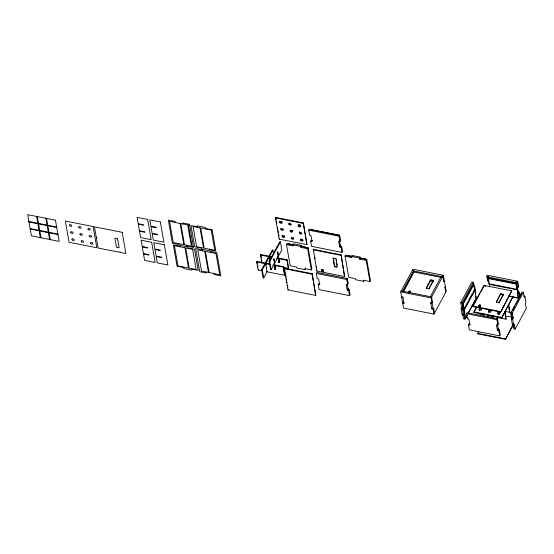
<?xml version="1.0" encoding="UTF-8"?>
<svg xmlns="http://www.w3.org/2000/svg" width="554" height="554" viewBox="0 0 554 554"><rect width="100%" height="100%" fill="white"/><g stroke="black" fill="none" stroke-linecap="round" stroke-linejoin="round"><path stroke-width="0.83" d="M433.671 308.433L433.609 308.059L433.408 308.426M443.671 280.92L443.74 281.293L443.934 280.933M462.742 314.201L463.56 318.882L464.882 319.146L464.058 314.146L463.469 315.081L462.147 314.817L461.087 308.751L461.634 307.581L460.734 302.713L471.925 282.014L473.248 282.277L474.099 287.311L474.667 286.342L475.727 292.408L475.256 293.765M463.469 315.081L462.403 309.014L462.95 307.768L461.586 307.408M512.962 324.173L513.787 328.854L515.109 329.118L514.278 324.118L513.69 325.046L512.367 324.789L511.307 318.723L511.854 317.553L510.954 312.685L522.152 291.979L523.468 292.242L524.389 297.283L524.887 296.314L523.565 296.051M513.69 325.046L512.63 318.986L513.17 317.74L511.771 317.366M403.035 302.29L402.675 303.01L403.998 303.273L402.938 297.207L401.615 296.944L401.955 296.321M512.727 324.069L512.367 324.789M178.873 243.663L179.046 244.674L172.426 243.358L168.354 220.111L174.981 221.427L175.41 222.563L182.827 224.031L182.875 222.992L189.503 224.308L193.568 247.555L186.947 246.239L186.511 245.103L173.236 242.541L169.524 221.316L175.154 222.438M210.388 252.305L210.16 251.336L216.787 252.652L220.852 275.899L214.232 274.583L213.796 273.447L201.511 271.079L197.799 249.854L215.97 253.462L219.689 274.687L214.052 273.572M339.706 240.761L339.886 243.808L340.488 245.207L339.616 246.855L341.07 247.319L341.957 252.389L311.563 246.35L310.676 241.288L311.209 240.304L312.207 240.568M340.488 245.207L340.281 246.073L341.603 246.336L342.49 251.398L341.957 252.389M345.059 256.163L351.527 257.513L352.025 255.477L359.955 257.056L359.678 259.106L366.208 260.359L369.92 281.584L363.452 280.234L363.486 281.287L355.557 279.708L355.218 278.6L348.771 277.388L345.059 256.163L345.592 255.179L352.06 256.53M275.463 217.902L275.733 217.41L303.488 222.923L306.937 244.639L279.181 239.127L275.463 217.902L303.218 223.414L306.937 244.639M262.236 270.816L258.109 269.999L256.696 261.91L256.959 261.419L265.221 263.06M261.841 263.095L260.692 254.521L268.953 256.156M258.109 269.999L258.372 269.507M270.304 264.611L265.615 263.683L267.028 271.772L263.697 277.928L263.039 277.796L261.62 269.715L272.284 249.999L272.942 250.131L273.648 254.168M263.697 277.928L262.284 269.846L272.942 250.131M279.181 239.127L279.445 238.636M274.119 262.873L274.777 263.005L274.064 258.898L274.514 263.496L271.183 269.659L270.518 269.528L269.106 261.446L279.763 241.731L280.428 241.856L281.841 249.944L278.51 256.107L277.852 255.976M266.308 267.665L266.578 267.173M266.336 267.79L266.599 267.298M271.183 269.659L269.763 261.578L280.428 241.856M277.145 251.931L277.803 252.063L278.247 256.599L274.777 263.005M274.916 269.431L274.472 264.895L274.916 269.431L275.573 269.563L275.13 265.027L283.392 266.668L284.541 275.248L266.37 271.64M278.641 262.534L278.205 257.998L278.641 262.534L279.306 262.665L279.569 262.167L278.911 262.035M279.306 262.665L278.863 258.129L287.124 259.764L288.537 267.852L288.274 268.344L283.316 267.36M305.427 268.669L304.894 269.653L296.965 268.081L296.625 266.973L290.178 265.754L286.466 244.536L287 243.545L293.378 244.889M288.08 244.252L288.35 243.753L293.225 244.723M303.218 223.414L303.488 222.923M286.466 244.536L292.934 245.879L293.433 243.85L301.362 245.422L301.085 247.472L307.615 248.732L311.327 269.957L304.859 268.607L304.894 269.653M292.588 245.747L293.121 244.764M284.541 275.248L283.392 266.668M288.274 268.344L287.124 259.764M284.285 268.683L284.548 268.191L312.304 273.704L315.752 295.421L287.997 289.908L284.285 268.683L312.041 274.195L315.752 295.421M310.676 241.288L312.061 241.447L311.05 235.644L309.617 235.249L308.73 230.18L309.264 229.197L339.664 235.228L340.551 240.298L340.017 241.281L338.626 241.184L339.685 246.689M300.94 247.049L301.362 245.422M301.009 247.416L301.473 246.059M301.494 247.513L302.027 246.53L308.149 247.742L311.86 268.967L311.327 269.957M306.251 247.86L306.521 247.361L301.12 246.295M307.615 248.732L308.149 247.742M311.507 241.454L312.041 240.471M287.997 289.908L288.26 289.417M322.089 272.09L322.006 269.576L322.089 272.09L316.805 271.044L313.356 249.328L341.112 254.833L344.56 276.55L323.411 272.353L323.321 269.84M312.041 274.195L312.304 273.704M316.805 271.044L317.068 270.546M318.245 284.541L319.63 284.701L318.619 278.897L317.186 278.496L316.299 273.434L316.833 272.45L347.233 278.482L348.12 283.551L347.587 284.534L346.195 284.437L347.185 290.102L348.639 290.573L349.526 295.642L319.132 289.603L318.245 284.541L318.779 283.551L319.956 283.856M340.017 241.281L339.131 236.219L339.664 235.228M323.411 272.353L323.674 271.862M334.554 266.758L333.065 258.268L333.335 257.776L334.554 266.758L337.192 267.284L335.973 258.303M319.076 284.708L319.61 283.717M340.239 247.153L340.772 246.17M341.07 247.319L341.603 246.336M344.56 276.55L341.112 254.833M347.663 256.08L347.926 255.581L351.783 256.35M351.181 257.381L351.714 256.391M351.603 257.104L352.136 256.121M351.714 257.43L352.199 256.488M347.587 284.534L346.7 279.465L347.233 278.482M359.532 258.676L359.955 257.056M359.594 259.05L360.065 257.693M360.079 259.147L360.612 258.164L366.741 259.376L370.453 280.601L369.92 281.584M347.372 284.548L347.192 285.545L347.455 285.054L348.05 288.461L347.254 289.936M348.05 288.461L347.85 289.327L349.172 289.59L350.059 294.652L349.526 295.642M347.801 290.407L348.334 289.423M348.639 290.573L349.172 289.59M365.834 259.688L366.104 259.189L359.594 257.901M366.208 260.359L366.741 259.376M363.486 281.287L364.02 280.296M400.729 291.896L412.993 269.23L443.387 275.269L446.219 291.439L433.955 314.097L403.561 308.066L400.729 291.896L431.13 297.927L433.955 314.097M402.585 291.169L413.776 270.47L412.46 270.207M403.174 291.425L413.956 271.481L413.783 272.492M403.257 291.93L409.676 280.061M409.946 279.569L412.959 273.995M408.402 292.574L409.115 291.259A0.72 0.506 -9.9 0 1 410.043 290.898A0.72 0.506 -9.9 0 1 410.438 291.522L410.521 292.027A0.72 0.506 -9.9 0 0 410.133 291.404A0.72 0.506 -9.9 0 0 409.205 291.764L408.492 293.08M409.725 292.837L410.438 291.522M430.666 279.818L430.756 280.324L433.401 280.85L433.311 280.345L430.666 279.818L426.192 288.101L428.831 288.62L428.921 289.126M426.275 288.606L430.756 280.324M428.831 288.62L433.311 280.345M429.329 288.378L430.139 286.868M430.957 285.365L432.993 281.598M430.34 296.681L441.531 275.975L442.854 276.252L443.74 281.314L444.273 280.31M431.13 297.927L443.387 275.269M430.756 303.1L430.832 302.692L432.016 302.996L432.48 301.625M445.333 286.37L444.862 287.727M462.874 307.657L462.057 302.976L473.248 282.277M462.583 304.001L473.248 284.285L473.905 284.417L474.833 289.721L464.176 309.437L463.518 309.305L462.583 304.001L463.248 304.132L464.176 309.437M463.248 304.132L473.905 284.417M467.32 314.991L465.679 318.024L465.021 317.899L463.601 309.811L464.834 307.532M465.651 306.016L468.116 301.466M468.933 299.949L472.624 293.128M473.441 291.612L474.266 290.095L474.923 290.227L476.336 298.308L468.137 313.474M465.679 318.024L464.266 309.942L474.923 290.227M462.147 314.817L462.479 314.194M468.449 324.789L469.84 324.956L468.829 319.146L467.396 318.751L466.51 313.682L467.043 312.698L497.437 318.737L498.323 323.799L497.79 324.783L496.405 324.686L497.395 330.357L498.849 330.828L499.736 335.89L469.335 329.859L468.449 324.789L468.982 323.806L470.076 324.097M488.898 281.508L487.652 281.3L486.765 276.238L487.298 275.248L517.699 281.287L518.586 286.349L518.052 287.332C516.508 286.266 515.975 288.212 516.771 289.32L517.034 288.828L518.274 297.913L509.022 296.078M464.882 319.146L466.884 315.448M468.483 312.491L476.08 298.447M518.052 287.332L517.166 282.27L515.843 282.007L515.753 283.51L487.998 278.004L488.088 276.501L486.765 276.238M472.804 306.085L483.995 285.386L511.751 290.892L500.65 312.103L479.501 307.906L480.477 305.427A0.72 0.506 -9.9 0 0 480.083 304.804A0.72 0.506 -9.9 0 0 479.155 305.164L478.178 307.643L472.894 306.591L472.804 306.085L478.088 307.138M487.998 278.004L488.088 276.501M472.894 306.591L476.17 300.524M476.994 299.008L478.753 295.746M479.168 294.991L479.986 293.475M480.81 291.958L484.085 285.892L485.768 286.224M517.124 289.333L489.016 283.814L488.088 278.51L488.351 278.011L516.106 283.523L516.73 287.076M467.396 318.751L467.929 317.767M488.704 282.055L488.974 281.564M508.565 295.871L512.769 296.702L512.859 297.207L501.661 317.913L473.912 312.401L476.218 307.463M489.016 283.814L489.279 283.323L489.549 286.875M473.912 312.401L476.308 307.969M478.178 307.643L479.155 305.164M469.286 324.956L469.896 324.028M479.501 307.906L480.477 305.427M479.847 313.474L479.584 313.966L483.711 314.783M513.011 325.288L505.414 339.332L477.659 333.827L478.372 331.839M487.762 317.103L488.503 315.738M500.712 293.724L496.232 302.006L498.877 302.526L503.351 294.25L500.712 293.724L496.322 302.512M498.967 303.031L503.441 294.756L500.795 294.229M515.753 283.51L515.843 282.007M500.65 312.103L511.751 290.892M516.46 287.568L516.106 283.523M497.014 318.938L497.755 317.574M497.79 324.783L496.903 319.72L497.437 318.737M517.166 282.27L517.699 281.287M516.529 287.935L517.325 286.46L518.253 291.757L517.457 293.232M497.575 324.803L497.402 325.8L497.665 325.309L498.261 328.709L497.464 330.191M501.661 317.913L512.769 296.702M517.519 293.606L517.782 293.114L519.105 293.378L519.846 297.595M498.011 330.662L498.545 329.672L499.383 329.838L500.269 334.907L499.736 335.89M518.274 293.211L518.807 292.221L519.638 292.387L520.234 295.767M498.849 330.828L499.383 329.838M519.105 293.378L519.638 292.387M496.931 317.407L506.017 319.215L505.013 311.445M504.791 311.327L509.749 312.311L508.738 304.541M518.274 297.913L517.782 293.114M511.619 318.121L510.823 313.578L511.647 312.061M512.464 310.545L514.929 305.995M515.746 304.478L518.205 299.929M520.254 296.134L521.487 293.855M513.094 317.629L512.277 312.948L523.468 292.242M505.414 339.332L513.323 324.042M515.109 329.118L526.3 308.412L525.4 303.544L525.947 302.373L524.887 296.314M206.22 271.972L206.33 273.011L199.71 271.695L195.638 248.455L202.265 249.771L202.439 250.775M403 297.595L401.615 296.958M431.684 308.398L432.238 308.869M518.253 291.757L518.807 292.221M498.261 328.709L498.06 329.575L498.545 329.672M432.383 302.346L431.663 296.944L401.262 290.905M302.027 246.53L301.535 246.433M360.612 258.164L360.128 258.067M444.994 286.993L445.686 292.422M462.742 308.391L461.42 308.128M511.647 318.1L513.004 318.349M310.988 229.723L338.736 235.235M308.73 230.18L339.131 236.219M339.713 240.131L340.551 240.298M487.818 276.993L515.573 282.498M488.088 278.51L515.843 284.015M292.9 244.833L300.829 246.405M351.492 256.467L359.421 258.039M489.106 284.32L516.854 289.825M183.055 224.003L187.695 224.924L191.414 246.149L186.767 245.228M189.683 225.319L188.36 225.056L192.072 246.281L193.394 246.544M313.086 249.819L340.842 255.325M441.268 276.481L413.513 270.975L413.693 271.986L441.448 277.492M333.065 258.268L335.71 258.794M500.151 294.202L503.517 294.867M512.395 296.93L519.146 298.274M474.176 289.59L474.833 289.721M429.849 280.802L433.214 281.467M334.817 266.266L336.804 266.661M277.582 256.467L278.247 256.599M271.959 256.758L269.611 256.287L270.04 258.753M260.428 255.013L268.683 256.654M271.689 257.25L269.348 256.786L270.061 260.892M276.377 258.178L277.935 258.489M278.6 258.621L286.861 260.262M273.136 259.265L273.794 259.397M269.106 261.446L269.763 261.578M273.849 263.365L274.514 263.496M269.784 263.967L265.878 263.192L266.169 264.833M316.299 273.434L346.7 279.465M256.696 261.91L264.957 263.552M272.644 265.082L274.202 265.387M274.867 265.518L283.129 267.16M460.734 302.713L462.057 302.976M510.954 312.685L512.277 312.948M510.823 313.578L511.487 313.709M479.411 307.401L500.56 311.597M275.179 268.939L275.844 269.071M347.282 283.385L348.12 283.551M505.587 315.953L511.474 317.123M28.891 221.489L37.817 223.262L36.619 216.441M56.646 227.002L47.727 225.229L46.536 218.408M461.614 307.768L462.936 308.031M511.841 317.74L513.163 317.996M28.981 221.995L37.901 223.768L39.05 230.332L30.131 228.567M56.737 227.507L47.817 225.734L48.967 232.299L57.886 234.072M432.009 302.983L430.693 302.719L431.753 308.786L433.076 309.049L433.602 308.045L434.488 313.114M461.087 308.751L462.403 309.014M511.307 318.723L512.63 318.986M261.62 269.715L262.284 269.846M463.601 309.811L464.266 309.942M493.012 315.648L492.347 315.517L492.776 317.941M473.822 311.895L501.578 317.407M487.845 315.607L492.797 316.59M466.51 313.682L496.903 319.72M30.221 229.072L39.14 230.838L40.338 237.659M57.976 234.577L49.057 232.805L50.248 239.633M497.492 323.633L498.323 323.799M513.918 327.601L513.26 327.469L512.547 323.432M477.569 333.321L505.324 338.826M403.506 303.163L403.998 303.26L403.928 302.893M511.882 315.981L512.152 317.497M513.496 325.177L513.78 326.798M508.33 304.222L509.749 312.311M504.742 311.937L506.017 319.215M488.6 279.431L488.85 280.85M493.15 316.459L493.434 318.072M483.76 313.813L484.182 316.237M483.095 313.682L483.524 316.105M475.671 296.106L475.941 297.664M409.115 291.259L409.205 291.764M348.12 288.835L348.369 290.268M336.271 259.999L336.569 261.696M336.867 263.399L337.164 265.096M314.679 256.904L314.977 258.586M316.334 266.336L316.625 268.025M275.733 217.41L276.176 219.959M276.474 221.655L276.771 223.352M277.512 227.597L277.81 229.294M278.108 230.99L278.406 232.694M278.704 234.39L279.001 236.087M284.811 269.708L285.081 271.225M285.345 272.741L285.608 274.258M285.829 275.518L286.12 277.159M286.404 278.807L286.695 280.449M286.979 282.09L287.069 282.595M287.602 285.629L287.865 287.145M277.803 252.063L278.51 256.107M278.863 258.129L279.431 261.363M277.284 252.742L277.568 254.355M275.13 265.027L275.56 267.45M273.399 258.766L273.69 260.415M260.692 254.521L261.259 257.755M261.543 259.369L261.82 260.989M257.104 262.229L257.381 263.843M257.665 265.463L257.949 267.076M205.402 251.364L209.114 272.589M204.738 251.232L208.449 272.457M180.756 223.546L184.475 244.771M180.098 223.414L183.81 244.639M45.871 218.276L47.069 225.097L38.475 223.394L37.284 216.572M49.583 239.501L48.392 232.673L39.805 230.97L40.996 237.791M479.245 305.669A0.72 0.506 -9.9 0 1 480.173 305.309A0.72 0.506 -9.9 0 1 480.567 305.933M479.535 310.586A1.253 0.879 -9.9 0 1 480.055 309.049A1.253 0.879 -9.9 0 1 481.613 309.977M488.586 312.255A1.253 0.879 -9.9 0 1 488.919 311.057A1.253 0.879 -9.9 0 1 490.595 311.043A1.253 0.879 -9.9 0 1 490.546 312.241M499.549 314.25A1.253 0.879 -9.9 0 1 499.244 314.367M498.302 314.374A1.253 0.879 -9.9 0 1 498.129 312.92A1.253 0.879 -9.9 0 1 500.103 313.197M503.794 306.016A1.253 0.879 -9.9 0 1 502.887 306.958M507.478 298.89A1.253 0.879 -9.9 0 1 507.173 299.776M506.917 299.943A1.253 0.879 -9.9 0 1 506.619 300.06M428.076 283.828A1.253 0.879 -9.9 0 1 427.882 284.029M284.465 236.731A1.253 0.783 28.4 0 1 282.748 236.482A1.253 0.783 28.4 0 1 282.616 235.173M284.271 235.651A1.253 0.783 28.4 0 1 284.458 235.879M283.336 229.044A1.253 0.783 28.4 0 1 282.381 229.827A1.253 0.783 28.4 0 1 281.051 228.601M293.828 237.957A1.253 0.783 28.4 0 1 292.713 238.698A1.253 0.783 28.4 0 1 291.577 237.306M292.47 230.644A1.253 0.783 28.4 0 1 291.633 231.662A1.253 0.783 28.4 0 1 290.338 230.229M292.041 230.208A1.253 0.783 28.4 0 1 292.283 230.416M291.058 224.543A1.253 0.783 28.4 0 1 289.527 224.169A1.253 0.783 28.4 0 1 289.209 222.985M301.736 233.331A1.253 0.783 28.4 0 1 300.143 233.179A1.253 0.783 28.4 0 1 299.7 231.897M282.104 221.974A1.253 0.783 28.4 0 1 280.989 222.715A1.253 0.783 28.4 0 1 279.846 221.323M281.55 221.295A1.253 0.783 28.4 0 1 281.792 221.503M303.086 240.235A1.253 0.783 28.4 0 1 301.521 240.346A1.253 0.783 28.4 0 1 300.94 238.975M302.526 239.12A1.253 0.783 28.4 0 1 302.775 239.328M300.497 226.254A1.253 0.783 28.4 0 1 298.661 225.9A1.253 0.783 28.4 0 1 298.883 224.633M299.167 224.633A1.253 0.783 28.4 0 1 299.465 224.689M300.296 225.173A1.253 0.783 28.4 0 1 300.6 225.644M321.736 270.068A0.72 0.45 28.4 0 1 322.31 269.694A0.72 0.45 28.4 0 1 323.058 270.331M180.029 246.211L173.347 245L177.065 266.225L183.506 267.443L183.852 268.552L191.781 270.123L191.746 269.078L198.207 270.428L194.496 249.203L188.055 247.984L187.709 246.876L179.78 245.304L180.029 246.211M197.674 226.794L190.998 225.582L194.717 246.807L201.157 248.019L201.497 249.127L209.433 250.699L209.398 249.653L215.859 251.004L212.147 229.778L205.707 228.567L205.361 227.459L197.432 225.88L197.674 226.794M200.008 227.86L193.069 226.482L196.608 246.696L203.547 248.074L200.008 227.86M211.247 230.09L200.673 227.992L204.211 248.199L214.779 250.304L211.247 230.09M147.662 219.46L137.087 217.362L138.195 223.678L143.479 224.723L143.569 225.229L138.278 224.183L139.428 230.748L144.802 231.814L144.892 232.32L139.518 231.253L140.626 237.576L151.2 239.674L147.662 219.46M160.369 221.981L149.795 219.883L150.903 226.198L156.186 227.251L156.276 227.756L150.986 226.704L152.135 233.276L157.509 234.342L157.599 234.848L152.225 233.781L153.333 240.097L163.908 242.195L160.369 221.981M93.114 226.544L65.358 221.039L69.07 242.264L96.825 247.77L93.114 226.544M122.192 232.32L94.436 226.808L96.202 236.918A0.72 0.45 28.4 0 1 96.95 237.555A0.72 0.45 28.4 0 1 96.382 237.929L98.148 248.033L119.297 252.229A0.72 0.45 28.4 0 1 119.865 251.855A0.72 0.45 28.4 0 1 120.62 252.492L125.903 253.545L122.192 232.32M55.455 220.173L27.7 214.668L31.412 235.893L59.167 241.399L55.455 220.173M185.001 247.804L174.427 245.706L177.966 265.92L188.54 268.018L185.001 247.804M192.605 249.314L185.666 247.936L189.198 268.15L196.137 269.528L192.605 249.314M151.651 242.264L141.076 240.166L142.184 246.482L147.468 247.527L147.558 248.033L142.274 246.987L143.424 253.552L148.791 254.618L148.881 255.124L143.507 254.057L144.615 260.373L155.189 262.478L151.651 242.264M164.358 244.785L153.783 242.687L154.891 249.002L160.175 250.055L160.265 250.56L154.982 249.508L156.131 256.08L161.498 257.146L161.588 257.652L156.214 256.585L157.322 262.901L167.897 264.999L164.358 244.785M117.566 238.719L114.927 238.192L116.52 247.292L119.158 247.811L117.566 238.719M47.152 225.603L38.565 223.899L39.715 230.464L48.302 232.174L47.152 225.603M70.836 232.701A1.253 0.783 28.4 0 0 72.858 233.282A1.253 0.783 28.4 0 0 71.833 231.717A1.253 0.783 28.4 0 0 70.836 232.701M69.596 225.623A1.253 0.783 28.4 0 0 71.618 226.212A1.253 0.783 28.4 0 0 70.593 224.647A1.253 0.783 28.4 0 0 69.596 225.623M89.339 236.371A1.253 0.783 28.4 0 0 91.362 236.96A1.253 0.783 28.4 0 0 90.337 235.395A1.253 0.783 28.4 0 0 89.339 236.371M80.088 234.536A1.253 0.783 28.4 0 0 82.11 235.118A1.253 0.783 28.4 0 0 81.085 233.553A1.253 0.783 28.4 0 0 80.088 234.536M88.1 229.301A1.253 0.783 28.4 0 0 90.122 229.882A1.253 0.783 28.4 0 0 89.097 228.317A1.253 0.783 28.4 0 0 88.1 229.301M78.848 227.465A1.253 0.783 28.4 0 0 80.87 228.047A1.253 0.783 28.4 0 0 79.845 226.482A1.253 0.783 28.4 0 0 78.848 227.465M90.579 243.448A1.253 0.783 28.4 0 0 92.601 244.03A1.253 0.783 28.4 0 0 91.569 242.465A1.253 0.783 28.4 0 0 90.579 243.448M81.327 241.613A1.253 0.783 28.4 0 0 83.349 242.195A1.253 0.783 28.4 0 0 82.317 240.63A1.253 0.783 28.4 0 0 81.327 241.613M72.075 239.778A1.253 0.783 28.4 0 0 74.097 240.36A1.253 0.783 28.4 0 0 73.066 238.795A1.253 0.783 28.4 0 0 72.075 239.778M488.96 312.027A1.253 0.879 -9.9 0 0 490.809 311.078A1.253 0.879 -9.9 0 0 488.926 310.496A1.253 0.879 -9.9 0 0 488.96 312.027M498.212 313.869A1.253 0.879 -9.9 0 0 500.061 312.913A1.253 0.879 -9.9 0 0 498.171 312.338A1.253 0.879 -9.9 0 0 498.212 313.869M479.709 310.192A1.253 0.879 -9.9 0 0 481.558 309.243A1.253 0.879 -9.9 0 0 479.674 308.661A1.253 0.879 -9.9 0 0 479.709 310.192M290.192 231.406A1.253 0.783 28.4 0 0 292.214 231.988A1.253 0.783 28.4 0 0 291.189 230.422A1.253 0.783 28.4 0 0 290.192 231.406M280.94 229.564A1.253 0.783 28.4 0 0 282.962 230.152A1.253 0.783 28.4 0 0 281.938 228.58A1.253 0.783 28.4 0 0 280.94 229.564M291.432 238.476A1.253 0.783 28.4 0 0 293.454 239.058A1.253 0.783 28.4 0 0 292.429 237.493A1.253 0.783 28.4 0 0 291.432 238.476M279.708 222.493A1.253 0.783 28.4 0 0 281.723 223.075A1.253 0.783 28.4 0 0 280.698 221.51A1.253 0.783 28.4 0 0 279.708 222.493M300.683 240.311A1.253 0.783 28.4 0 0 302.706 240.9A1.253 0.783 28.4 0 0 301.681 239.335A1.253 0.783 28.4 0 0 300.683 240.311M282.18 236.641A1.253 0.783 28.4 0 0 284.202 237.223A1.253 0.783 28.4 0 0 283.177 235.658A1.253 0.783 28.4 0 0 282.18 236.641M288.959 224.328A1.253 0.783 28.4 0 0 290.975 224.91A1.253 0.783 28.4 0 0 289.95 223.345A1.253 0.783 28.4 0 0 288.959 224.328M299.444 233.241A1.253 0.783 28.4 0 0 301.466 233.823A1.253 0.783 28.4 0 0 300.441 232.258A1.253 0.783 28.4 0 0 299.444 233.241M298.211 226.164A1.253 0.783 28.4 0 0 300.226 226.745A1.253 0.783 28.4 0 0 299.202 225.18A1.253 0.783 28.4 0 0 298.211 226.164"/></g></svg>
